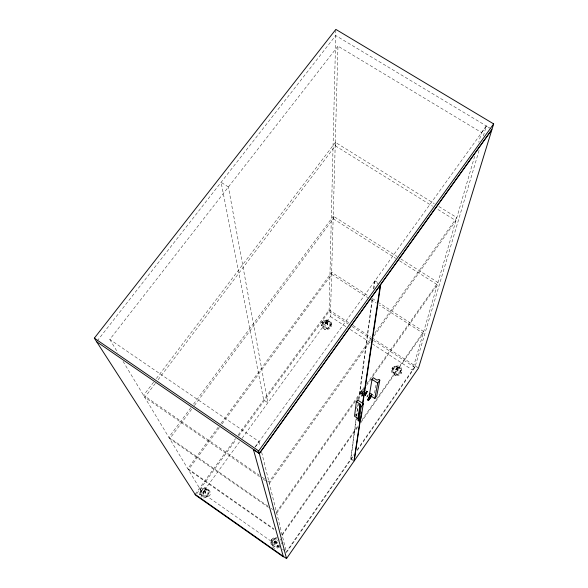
<?xml version="1.0" encoding="UTF-8"?>
<svg xmlns="http://www.w3.org/2000/svg" width="588" height="588" viewBox="0 0 588 588"><rect width="100%" height="100%" fill="white"/><g stroke="black" fill="none" stroke-linecap="round" stroke-linejoin="round"><path stroke-width="0.44" stroke-dasharray="2.94 2.21" d="M400.987 370.587L400.781 371.616M325.509 323.532L326.781 322.841L325.634 323.069L325.583 324.495L325.678 321.658L327.288 321.379L327.575 324.458M281.38 543.944L281.446 542.636M238.684 435.951L329.074 311.522L335.836 30.282M242.116 438.273L330.412 316.506L337.975 46.143L481.565 132.55L478.75 142.222M275.169 541.555L274.912 543.091L274.919 541.563L276.661 541.247L274.941 541.577L274.787 541.07L276.492 540.762L276.72 541.445L274.853 542.011M222.11 423.875L331.691 274.346L331.742 272.34L368.522 296.029M194.363 405.602L333.256 218.751L333.33 216.156L396.885 256.434M158.099 379.767L335.314 145.831L335.41 142.369L434.253 203.632M366.772 392.159L367.088 391.13L367.581 391.659L365.64 393.218L364.619 395.114M360.547 392.652L361.686 390.608L363.002 391.917L361.885 393.534L360.547 392.652L361.686 390.608M361.885 393.534L363.016 391.49M203.022 490.752L203.823 493.369L203.477 491.539L205.271 491.362L204.712 490.451L203.022 490.752L203.463 492.972L203.477 491.539L204.771 491.164L203.419 491.913M392.652 370.072L392.858 369.043M322.481 324.128L322.709 323.121M200.412 492.332L200.684 491.237M271.715 542.371L271.965 541.247M330.699 324.62L330.478 325.627M208.96 492.884L208.696 493.979M356.438 408.542L356.666 406.822M356.027 419.229L350.683 459.11L352.631 460.426M358.092 403.816L356.512 415.598L356.174 416.047L354.814 415.143M358.702 399.281L372.182 298.667M373.52 288.693L374.49 281.446L378.106 283.761M356.585 416.973L350.948 458.728L352.896 460.044M356.703 416.061L358.298 404.265M358.908 399.722L372.623 298.05M373.85 288.965L374.953 280.799L486.217 126.31L489.047 128.008M368.264 394.585L366.567 397.319L368.154 395.202M361.752 396.363L362.869 393.85M374.519 393.078L376.276 383.56M400.075 373.145L400.671 370.219L398.921 367.706L395.864 367.074M401.2 369.558L400.546 372.77L397.488 374.776L394.423 374.144L392.681 371.631L393.284 368.698L396.15 366.883L398.789 367.426L400.296 369.595L399.781 372.123L397.554 373.527L394.908 372.983L393.401 370.808L393.923 368.286M392.439 371.101L393.093 367.897L395.93 366.111L398.444 366.633L395.93 366.111M330.008 323.635L329.456 326.097L327.229 327.472L324.627 326.943L323.187 324.819L323.738 322.356L325.965 320.989L328.56 321.518L330.529 324.348L329.897 327.207L327.31 328.802L324.304 328.185L322.628 325.73L323.275 322.878L325.848 321.291L328.854 321.901M330.926 323.613L330.228 326.752L327.398 328.494L324.921 327.994M271.465 543.496L272.251 539.99L275.265 538.049L277.007 538.432M322.261 325.127L322.966 321.996L325.789 320.262L328.266 320.761L325.789 320.262M396.297 368.955L395.945 369.198L397.569 369.007L397.929 370.499L397.914 367.551L396.29 367.838L395.798 369.529M209.232 491.788L208.292 495.353L205.543 497.08L202.426 496.412L200.765 493.729L201.53 490.613L204.279 488.893L207.388 489.561L209.049 492.237M200.141 493.428L200.986 490.01L203.992 488.121L206.55 488.672L204.8 488.305L205.697 488.488M201.728 490.48L201.067 493.17L202.5 495.486L205.19 496.066L207.557 494.574L208.218 491.884L206.778 489.576L204.095 488.995M361.973 395.967L363.083 393.607M365.324 390.645L367.199 391.88L365.236 395.562M474.656 156.298L412.489 370.058L372.601 344.031M357.254 450.467L414.871 367.434L479.558 148.801M483.358 135.968L486.327 125.935L481.565 132.55M366.714 392.027L366.861 391.218L365.317 393.005L366.765 391.277L366.133 391.946M367.199 391.314L364.994 395.599L366.934 391.196M356.174 416.047L356.909 415.003L355.549 414.092M356.909 415.003L356.519 415.679L355.843 415.224M365.266 394.908L366.831 392.211L365.368 391.24M371.425 394.394L371.814 393.71L371.087 394.746L371.087 394.166M359.959 393.129C366.221 385.427 357.357 394.019 361.466 394.21L363.604 391.013M363.435 390.807L361.466 394.21M366.522 392.402L364.979 394.893L366.728 392.203M364.891 395.533L366.831 392.211M202.794 494.971L203.463 493.905M324.936 326.421L325.59 325.385M274.236 545.12L274.919 544.054M395.232 372.469L395.908 371.418M365.192 395.731L366.743 393.35M364.935 395.261L366.001 393.651M364.273 391.873L362.862 394.445L362.032 393.438L362.994 392.042M362.061 393.916L363.024 392.519M285.849 552.536L353.697 454.767M357.225 449.688L415.29 366.023M286.547 552.367L353.594 455.751M282.019 534.507L358.099 425.521M361.767 420.258L423.683 331.566L379.245 302.938M282.211 535.3L358.195 426.425M360.819 422.669L423.176 333.315L379.356 305.069M276.463 512.089L364.075 387.521M366.714 383.766L437.964 282.461L400.759 258.889M276.728 513.133L363.884 389.16M366.522 385.405L437.303 284.724L399.539 260.778M371.16 338.188L269.01 481.969L267.496 480.925M374.887 332.948L456.825 217.619L438.92 206.528M269.363 483.402L371.418 339.68M374.078 335.939L455.935 220.669L436.48 208.593M254.913 447.233L259.007 441.551L109.816 339.416L337.975 46.143M255.567 446.564L374.49 281.446M279.572 547.134L202.434 493.001L239.434 441.97M195.084 494.324L235.59 438.582M238.14 435.069L329.111 309.891L349.118 322.922M196.723 493.722L235.994 439.655M218.221 427.167L187.807 468.651L273.795 528.759M220.941 423.463L331.742 272.34M219.398 427.579L188.476 469.768L273.964 529.538M190.806 407.778L168.881 437.251L268.187 506.334M193.548 404.088L333.33 216.156M191.629 409.285L169.756 438.707L268.437 507.363M277.095 540.938L277.455 540.453M153.586 382.171L143.612 395.327L259.19 475.185M156.357 378.518L335.41 142.369M155.328 383.42L144.802 397.312L259.551 476.618M397.9 368.566L398.51 367.772M365.442 393.085L367.015 391.211L365.545 390.241M97.189 340.981L335.711 35.559L491.208 128.868M205.66 490.877L206.417 489.973M327.612 322.599L328.258 321.842M367.199 391.88L365.795 393.519L365.324 393.21M365.64 393.218L367.213 391.652L365.538 393.151M279.682 546.708C270.649 553.727 266.607 535.962 277.293 537.476M273.339 539.292L274.302 538.674M202.066 489.334L203.029 488.724M394.114 367.257L395.018 366.684M323.981 321.371L324.885 320.82M278.778 546.024L277.815 546.649M399.531 373.409L398.62 373.983M207.314 495.89L206.351 496.5M329.207 327.376L328.302 327.935M203.514 491.605L203.97 491.311M278.44 545.083L276.661 546.23L273.92 545.627L272.42 543.253L273.045 540.497L275.419 538.968L276.786 539.269M279.616 545.377L276.86 547.149L273.685 546.458L271.95 543.702L272.67 540.512L275.419 538.74L277.007 539.086M279.109 545.818L276.845 547.274L274.236 546.708M363.09 393.343A3.631 0.404 -56.4 0 0 362.458 394.357L362.311 396.702L361.796 395.996A3.616 0.404 -56.4 0 0 362.428 395.165M208.395 495.206L205.388 497.103L202.816 496.551M325.634 323.194L326.017 322.974M274.971 541.717L276.206 541.239L274.956 541.666L275.28 543.503L274.787 541.07M275.221 543.305L276.955 542.989L276.492 540.762M205.499 492.994L204.969 492.119L203.279 492.421A1.242 1.205 -38.3 0 1 204.227 491.2M398.245 369.117L396.621 369.411L396.29 367.838M327.273 322.547L325.642 322.834L325.943 324.392L327.582 324.106L327.273 322.547L325.656 322.849L325.958 324.37M327.582 322.908L325.972 323.187L325.678 321.658M325.634 323.069L327.266 323.025L327.575 324.341M203.521 497.985C221.397 495.728 198.766 477.699 199.869 494.699L199.7 494.192L201.633 497.154M395.195 374.041L397.709 374.556M394.915 375.151L395.731 375.453C381.575 368.103 406.11 359.4 401.067 373.336L401.501 372.476C400.509 375.761 396.209 376.224 393.931 374.754M335.314 145.831L432.592 206.182M333.256 218.751L395.687 258.338M374.953 280.799L377.849 282.652M372.351 298.498L376.18 300.96M331.691 274.346L367.823 297.638M370.896 299.623L376.276 303.085M352.962 325.429L371.432 337.453M372.197 337.953L418.494 368.11M329.074 311.522L348.221 324.003M352.05 326.494L372.733 339.974M373.505 340.474L414.871 367.434M330.412 316.506L346.516 327.016M350.352 329.515L371.829 343.532M371.146 393.835L374.041 395.673M371.432 394.247L372.094 394.688M360.951 391.424L362.281 392.306M361.282 391.836L362.612 392.718M367.147 396.209L368.331 396.996M362.032 393.438L362.833 393.967M355.659 414.569L357.012 415.481M355.88 414.915L356.563 415.371M262.211 477.272L264.475 478.838M263.321 479.227L265.592 480.793M271.2 508.422L272.707 509.473M282.571 549.236L284.812 550.809M279.91 539.012L280.674 539.85M323.635 327.149L322.716 325.803M109.816 339.416L117.843 352.734M123.046 361.355L202.434 493.001M279.976 540.651L280.167 541.07M275.235 543.283L275.081 542.783L276.786 542.474L276.999 543.143M259.007 441.551L260.109 446.005M261.645 452.231L286.312 551.86M204.712 490.451L204.969 492.119M361.517 396.172L361.657 393.82A3.631 0.404 -56.4 0 1 363.193 391.498M205.771 492.281A1.242 1.205 -38.3 0 1 204.867 493.538M277.242 542.393A1.257 1.242 -60.5 0 1 276.345 543.672M274.758 542.562A1.257 1.242 -60.5 0 1 275.654 541.276M327.773 323.87A1.176 1.117 0.7 0 1 326.943 325.017M325.429 324.025A1.176 1.117 0.7 0 1 326.259 322.878M398.098 369.874A1.198 1.147 13 0 1 397.282 371.05M395.724 370.028A1.198 1.147 13 0 1 396.547 368.852M371.895 394.82A3.535 0.367 -56.4 0 1 371.903 395.467M371.226 394.379A3.535 0.375 -56.4 0 1 371.432 394.585M331.625 323.819C333.006 330.691 321.232 331.566 321.562 324.627L321.548 325.576C320.137 318.079 332.918 318.27 331.581 325.473L331.625 323.819M392.424 367.787L392.005 368.764L392.424 367.787M271.678 539.696L271.208 540.762L272.516 538.887L271.678 539.696M322.371 321.937L321.937 322.885L322.371 321.937M205.116 491.098L203.397 491.406L203.661 493.104L205.381 492.795L205.116 491.098M397.672 368.588L396.018 368.882L396.356 370.477L398.01 370.183L397.672 368.588M325.539 329.442L324.598 329.082L325.517 329.456M228.401 186.984L221.103 182.309L263.674 399.936L267.863 402.765L228.401 186.984M400.09 367.809L399.502 367.221L400.722 368.867L400.09 367.809M329.861 321.908L329.287 321.335L330.463 322.944L329.861 321.908M208.167 489.936L207.865 489.591L208.777 491.053L208.167 489.936M393.872 373.174L392.916 371.792L393.872 373.174M272.883 545.76L271.935 544.253L272.883 545.76M201.508 495.633L200.596 494.163L201.508 495.633"/><path stroke-width="0.88" d="M356.357 401.655L354.513 416.208L358.033 418.56L358.18 420.486L359.062 421.074L361.076 418.193L363.274 403.735L357.563 399.936L356.357 401.655L360.069 404.125L360.224 406.146L358.18 420.486M358.033 418.56L360.069 404.125M359.062 421.074L361.157 406.764L363.274 403.735M360.312 418.627L353.925 461.308L286.518 558.6L195.084 494.324M362.487 404.103L380.274 285.151L259.337 453.598L286.518 558.6M360.995 415.687L354.189 460.926L418.494 368.11L491.884 129.705L380.737 284.504L362.495 405.735M361.275 413.879L361.546 412.07M372.02 379.363L369.389 394.967L374.799 398.546L376.79 395.695L379.819 380.127L378.892 379.517L376.915 380.105L373.211 377.665L372.02 379.363L377.716 383.119L374.799 398.546M370.337 396.584L368.999 398.848M253.377 449.364L283.409 556.902L195.642 495.199L94.337 338.151L335.858 29.4L493.663 123.914L491.994 129.338L259.293 453.429L96.623 341.701M370.462 395.915L370.014 396.768M368.963 398.664L369.705 397.37M368.676 398.267L369.514 396.885M372.491 379.245L372.079 379.966L372.432 379.605M370.131 393.166L369.734 393.85L370.072 393.497M369.779 397.135L368.838 398.421M377.716 383.119L379.819 380.127M369.925 397.179L369.411 398.311L370.837 395.989M259.293 453.429L258.654 450.945L493.663 123.914M369.764 396.525L370.205 395.974M370.205 396.657L370.756 396.018M356.872 401.479L357.239 401.097M360.224 406.146L361.157 406.764M94.337 338.151L258.654 450.945M253.428 449.533L259.337 453.598M371.594 396.055A3.535 0.367 -56.4 0 1 368.919 399.987A3.535 0.367 -56.4 0 1 368.558 399.634A3.535 0.367 -56.4 0 1 371.168 395.636M368.551 399.193A3.535 0.375 -56.4 0 1 368.132 399.686M367.816 400.016A3.535 0.375 -56.4 0 1 368.11 398.789A3.535 0.375 -56.4 0 1 370.499 395.195M369.242 398.929L371.124 396.194L369.242 398.929"/></g></svg>
